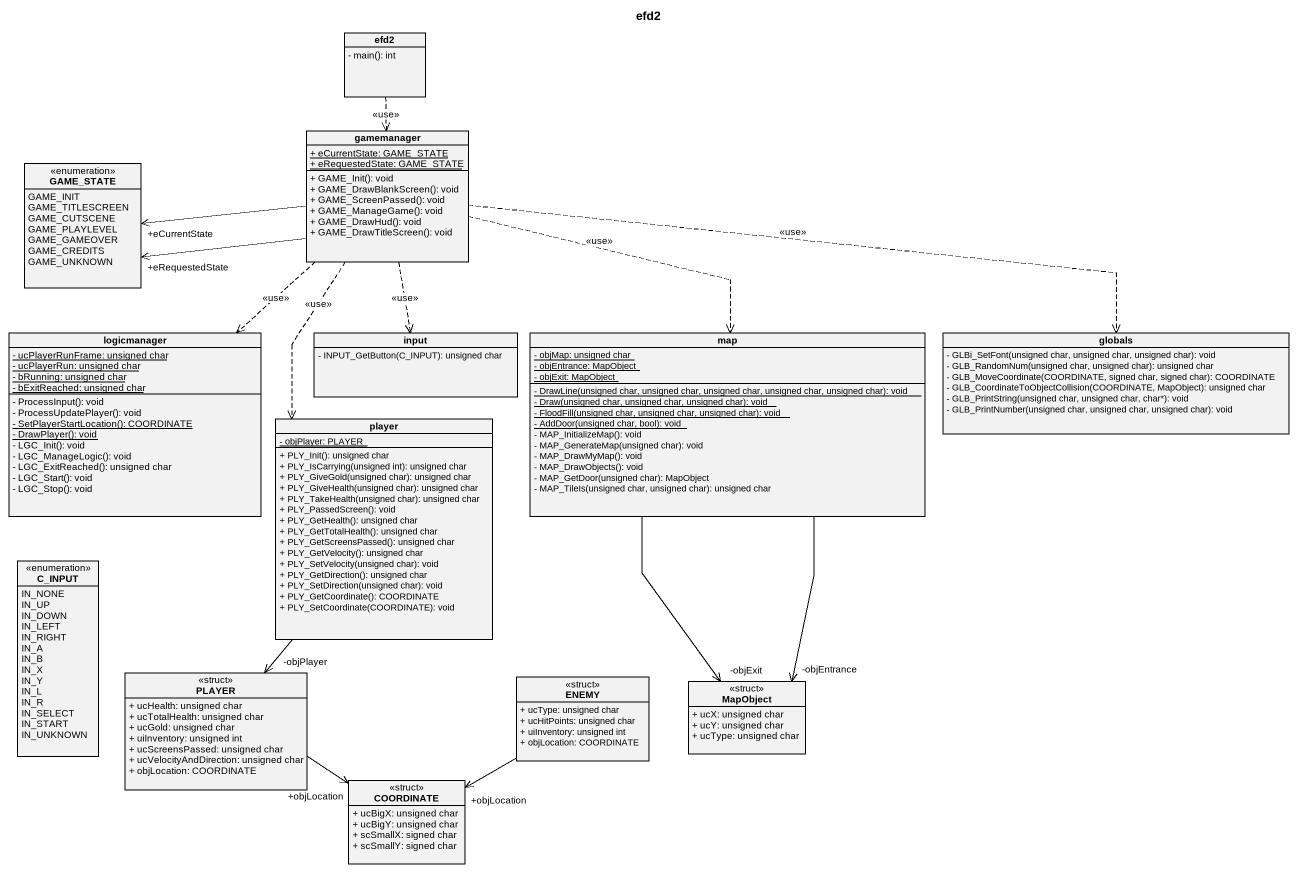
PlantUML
@startuml
title efd2
hide circle
hide empty members
skinparam classAttributeIconSize 0
class efd2 {
  - main(): int
}
class gamemanager {
  {static} + eCurrentState: GAME_STATE
  {static} + eRequestedState: GAME_STATE
  + GAME_Init(): void
  + GAME_DrawBlankScreen(): void
  + GAME_ScreenPassed(): void
  + GAME_ManageGame(): void
  + GAME_DrawHud(): void
  + GAME_DrawTitleScreen(): void
}
enum GAME_STATE {
  GAME_INIT
  GAME_TITLESCREEN
  GAME_CUTSCENE
  GAME_PLAYLEVEL
  GAME_GAMEOVER
  GAME_CREDITS
  GAME_UNKNOWN
}
class logicmanager {
  {static} - ucPlayerRunFrame: unsigned char
  {static} - ucPlayerRun: unsigned char
  {static} - bRunning: unsigned char
  {static} - bExitReached: unsigned char
  - ProcessInput(): void
  - ProcessUpdatePlayer(): void
  {static} - SetPlayerStartLocation(): COORDINATE
  {static} - DrawPlayer(): void
  - LGC_Init(): void
  - LGC_ManageLogic(): void
  - LGC_ExitReached(): unsigned char
  - LGC_Start(): void
  - LGC_Stop(): void
}
class input {
  - INPUT_GetButton(C_INPUT): unsigned char
}
class "map" as map_ {
  {static} - objMap: unsigned char
  {static} - objEntrance: MapObject
  {static} - objExit: MapObject
  {static} - DrawLine(unsigned char, unsigned char, unsigned char, unsigned char, unsigned char): void
  {static} - Draw(unsigned char, unsigned char, unsigned char): void
  {static} - FloodFill(unsigned char, unsigned char, unsigned char): void
  {static} - AddDoor(unsigned char, bool): void
  - MAP_InitializeMap(): void
  - MAP_GenerateMap(unsigned char): void
  - MAP_DrawMyMap(): void
  - MAP_DrawObjects(): void
  - MAP_GetDoor(unsigned char): MapObject
  - MAP_TileIs(unsigned char, unsigned char): unsigned char
}
class globals {
  - GLBi_SetFont(unsigned char, unsigned char, unsigned char): void
  - GLB_RandomNum(unsigned char, unsigned char): unsigned char
  - GLB_MoveCoordinate(COORDINATE, signed char, signed char): COORDINATE
  - GLB_CoordinateToObjectCollision(COORDINATE, MapObject): unsigned char
  - GLB_PrintString(unsigned char, unsigned char, char*): void
  - GLB_PrintNumber(unsigned char, unsigned char, unsigned char): void
}
class player {
  {static} - objPlayer: PLAYER
  + PLY_Init(): unsigned char
  + PLY_IsCarrying(unsigned int): unsigned char
  + PLY_GiveGold(unsigned char): unsigned char
  + PLY_GiveHealth(unsigned char): unsigned char
  + PLY_TakeHealth(unsigned char): unsigned char
  + PLY_PassedScreen(): void
  + PLY_GetHealth(): unsigned char
  + PLY_GetTotalHealth(): unsigned char
  + PLY_GetScreensPassed(): unsigned char
  + PLY_GetVelocity(): unsigned char
  + PLY_SetVelocity(unsigned char): void
  + PLY_GetDirection(): unsigned char
  + PLY_SetDirection(unsigned char): void
  + PLY_GetCoordinate(): COORDINATE
  + PLY_SetCoordinate(COORDINATE): void
}
enum C_INPUT {
  IN_NONE
  IN_UP
  IN_DOWN
  IN_LEFT
  IN_RIGHT
  IN_A
  IN_B
  IN_X
  IN_Y
  IN_L
  IN_R
  IN_SELECT
  IN_START
  IN_UNKNOWN
}
class PLAYER <<struct>> {
  + ucHealth: unsigned char
  + ucTotalHealth: unsigned char
  + ucGold: unsigned char
  + uiInventory: unsigned int
  + ucScreensPassed: unsigned char
  + ucVelocityAndDirection: unsigned char
  + objLocation: COORDINATE
}
class ENEMY <<struct>> {
  + ucType: unsigned char
  + ucHitPoints: unsigned char
  + uiInventory: unsigned int
  + objLocation: COORDINATE
}
class MapObject <<struct>> {
  + ucX: unsigned char
  + ucY: unsigned char
  + ucType: unsigned char
}
class COORDINATE <<struct>> {
  + ucBigX: unsigned char
  + ucBigY: unsigned char
  + scSmallX: signed char
  + scSmallY: signed char
}
efd2 ..> gamemanager : <<use>>
gamemanager -left-> "+eRequestedState" GAME_STATE
gamemanager -left-> "+eCurrentState" GAME_STATE
gamemanager ..> logicmanager : <<use>>
gamemanager ..> input : <<use>>
gamemanager ..> map_ : <<use>>
gamemanager .right.> globals : <<use>>
gamemanager ..> player : <<use>>
map_ --> "-objEntrance" MapObject
map_ --> "-objExit" MapObject
player --> "-objPlayer" PLAYER
PLAYER -right-> "+objLocation" COORDINATE
ENEMY -left-> "+objLocation" COORDINATE
@enduml
